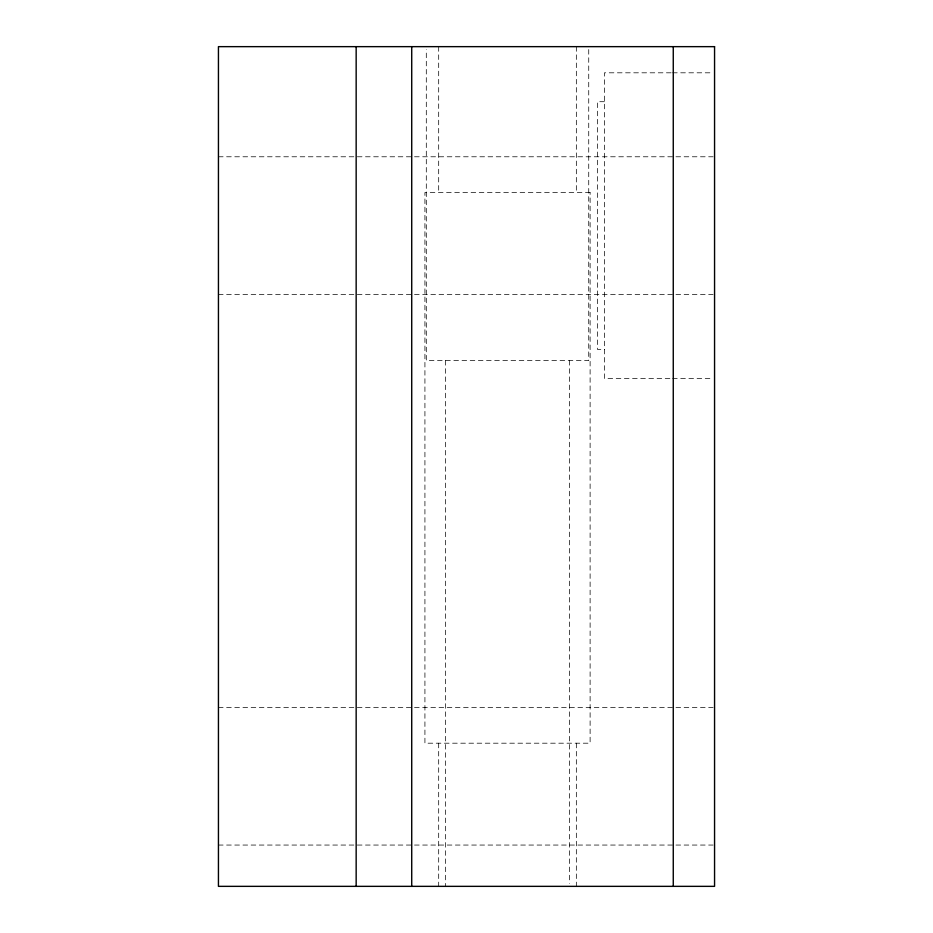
<?xml version="1.0" encoding="UTF-8"?>
<svg xmlns="http://www.w3.org/2000/svg" width="933" height="933" viewBox="0 0 933 933"><rect width="100%" height="100%" fill="white"/><g stroke="black" fill="none" stroke-linecap="round" stroke-linejoin="round"><path stroke-width="0.7" stroke-dasharray="4.67 3.5" d="M671.095 72.809L604.444 72.809L604.444 378.401L671.095 378.401M672.541 72.809L713.115 72.809M604.444 101.709L597.552 101.709L597.552 349.49L604.444 349.49M218.439 156.779L713.104 156.779M218.439 294.431L713.104 294.431M672.541 378.401L713.115 378.401M218.439 707.401L713.104 707.401M218.439 845.053L713.104 845.053M588.735 49.554L588.735 360.5L426.299 360.5L426.299 49.554M576.337 46.65L576.337 192.56M576.337 743.193L576.337 886.35M569.457 360.5L569.457 883.434M445.566 360.5L445.566 886.35M438.685 46.65L438.685 192.56M438.685 743.193L438.685 886.35M590.111 192.56L424.923 192.56L424.923 743.193L590.111 743.193L590.111 192.56"/><path stroke-width="1.4" d="M673.264 46.65L673.264 886.35M411.721 46.65L411.721 886.35M356.161 46.65L356.161 886.35M714.561 46.65L218.439 46.65L218.439 886.35L714.561 886.35L714.561 46.65"/></g></svg>
